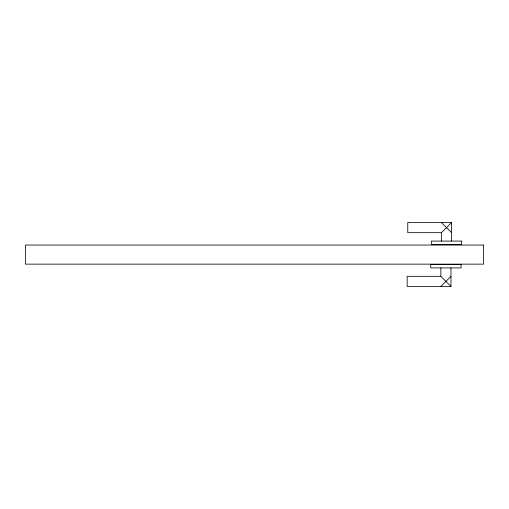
<?xml version="1.0" encoding="UTF-8"?>
<svg xmlns="http://www.w3.org/2000/svg" width="509" height="509" viewBox="0 0 509 509"><rect width="100%" height="100%" fill="white"/><g stroke="black" fill="none" stroke-linecap="round" stroke-linejoin="round"><path stroke-width="0.76" d="M451.559 222.554L407.754 222.554L407.754 232.664L441.449 232.664L451.559 222.554L451.559 241.088M440.851 286.446L450.961 276.336M450.961 286.446L440.851 276.336L407.155 276.336L407.155 286.446L450.961 286.446L450.961 267.912M441.449 222.554L451.559 232.664M441.449 232.664L441.449 241.088M440.851 267.912L440.851 276.336M461.669 241.088L431.346 241.088L431.346 244.454L461.669 244.454L461.669 241.088M483.55 245.052L25.45 245.052L25.45 264.139L483.55 264.139L483.55 245.052M461.071 264.546L430.741 264.546L430.741 267.912L461.071 267.912L461.071 264.546"/></g></svg>
